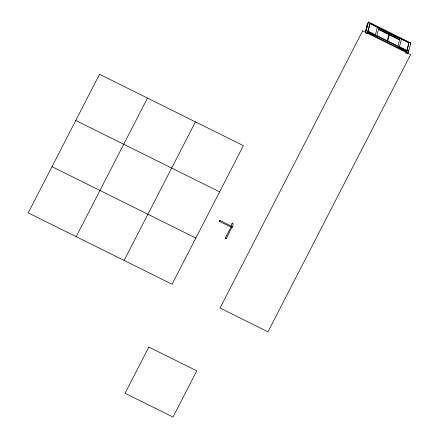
<?xml version="1.0" encoding="UTF-8"?>
<svg xmlns="http://www.w3.org/2000/svg" width="439" height="439" viewBox="0 0 439 439"><rect width="100%" height="100%" fill="white"/><g stroke="black" fill="none" stroke-linecap="round" stroke-linejoin="round"><path stroke-width="0.66" d="M230.876 227.023L219.489 221.377L219.966 220.416L232.22 226.683L226.25 238.629L225.865 238.58L225.295 238.152L231.238 226.606M231.49 227.309L231.951 226.381L231.545 226.348M232.242 226.952C233.334 226.749 233.35 221.042 232.011 223.698M231.353 226.074L231.995 223.429M365.336 32.179L367.256 24.299L368.464 21.95L410.772 42.94L408.687 51.478L407.48 53.827L405.806 52.993L407.013 50.65L408.983 42.567L370.028 23.245L369.879 23.536L408.835 42.863L406.865 50.94L367.909 31.613L368.019 31.153L375.46 34.846L377.32 27.229L377.167 27.52L378.05 27.959M365.478 32.25L367.558 23.711M370.028 23.245L368.058 31.323L366.85 33.666L365.177 32.837L366.384 30.489L368.464 21.95M368.173 30.516L369.72 24.172M399.386 47.083L401.542 38.879M407.782 53.24L408.583 49.953M219.698 220.888L219.966 220.416M219.758 220.905L219.505 221.36M76.183 236.665L147.488 98.078M124.133 260.453L195.443 121.866M375.779 36.624L376.08 36.036L367.756 31.91M400.505 38.731L400.659 38.44M398.085 47.692L398.387 47.105L406.712 51.231M408.835 42.863L408.983 42.567M410.169 44.109L410.772 42.94M231.984 226.848L232.116 227.193L231.611 227.353M232.171 227.106L231.282 226.705M225.295 238.152L226.25 238.629M399.534 46.786L406.975 50.48M366.384 30.489L368.058 31.323M407.013 50.65L408.687 51.478M367.871 31.449L371.301 33.15M401.674 48.219L403.392 49.069M367.454 32.497L406.41 51.818M75.766 120.484L219.626 191.848M52 166.683L195.854 238.048M378.451 29.457L376.953 35.586L387.193 40.662L388.685 34.538L378.451 29.457M378.769 28.134L378.533 29.122L388.767 34.204L389.009 33.216L378.769 28.134M389.294 34.84L387.802 40.97L398.041 46.046L399.534 39.916L389.294 34.84M389.618 33.518L389.377 34.505L399.616 39.581L399.858 38.599L389.618 33.518M99.538 74.29L28.228 212.882L172.083 284.242L243.393 145.655L99.538 74.29M148.837 347.062L125.066 393.262L173.015 417.05L196.787 370.851L148.837 347.062M362.652 30.851L220.038 308.03L267.988 331.818L410.608 54.639L362.652 30.851"/></g></svg>
